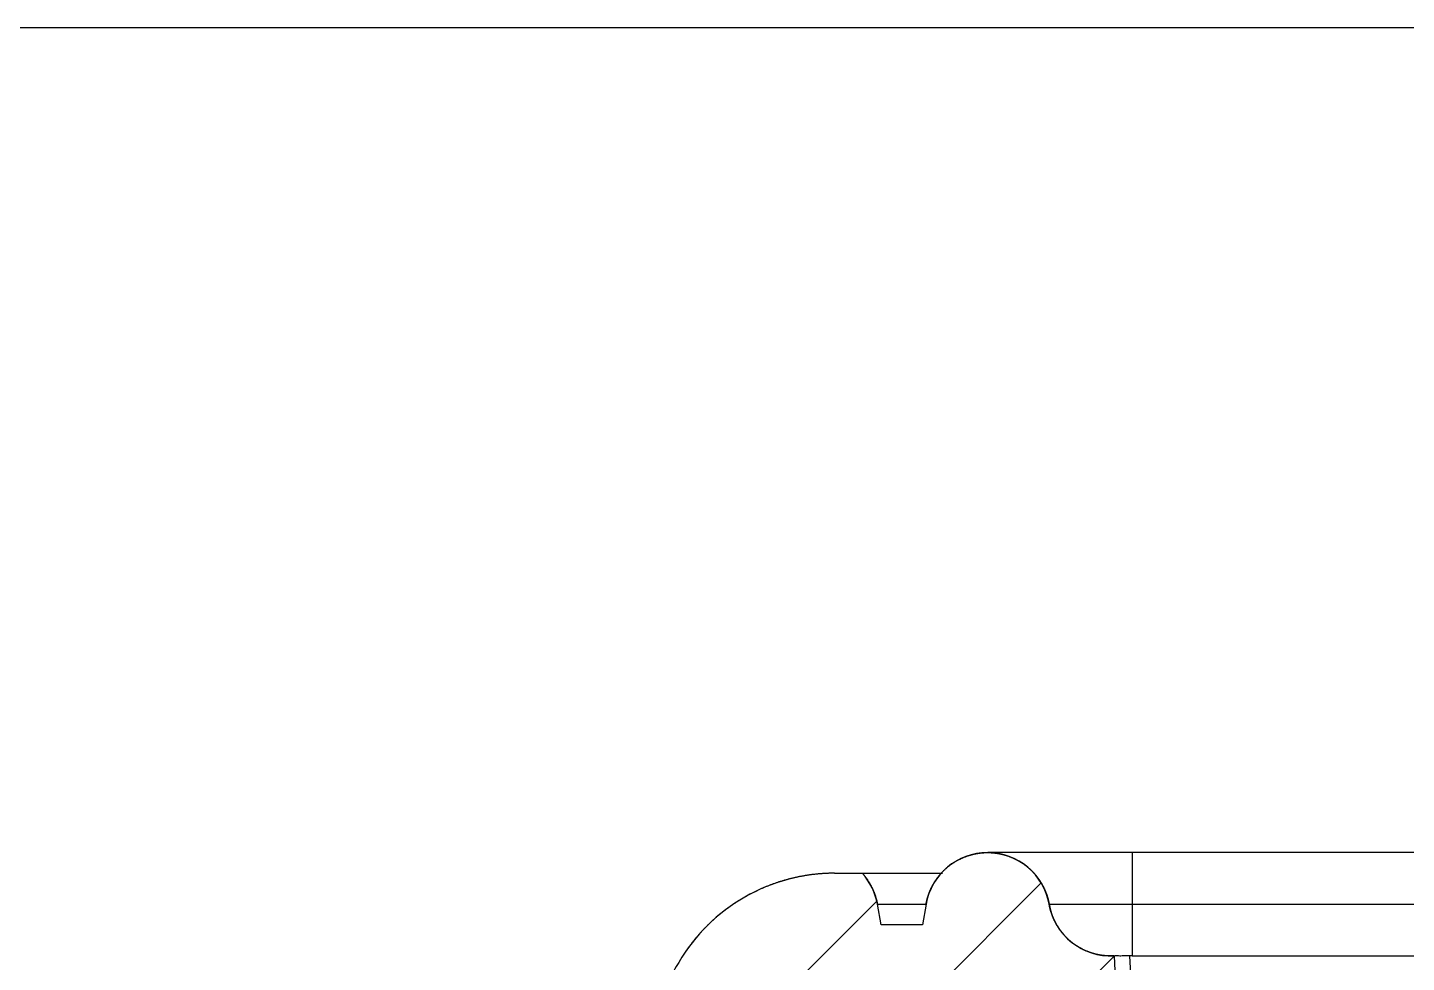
# Model space of a CAD drawing. Header units: millimetres. Extents: x 1786 to 4177, y -2705 to -1639.
# Drawn here: x 3956.99 to 3983.69, y -1656.95 to -1638.85 of the extents above; entities that cross this region are included whole.
import ezdxf

# ---------------------------------------------------------------- set-up
doc = ezdxf.new("R2010")
doc.units = ezdxf.units.MM

# ---------------------------------------------------------------- blocks, each defined once
blk = doc.blocks.new('*u4')
at = {"layer": 'Defpoints', "color": 2}
blk.add_lwpolyline([(-135.77, 94.941), (135.77, 94.941), (135.77, -94.941), (-135.77, -94.941)], close=True, dxfattribs=at)
blk = doc.blocks.new('u161')
at = {"linetype": 'Continuous'}
h = blk.add_hatch(dxfattribs=at)
h.set_pattern_fill('DEFAULT__7', color=2, scale=2, angle=45, style=0, pattern_type=0)
h.set_pattern_definition([(45, (-186.396, 288.1608), (-1.414214, 1.414214), [])])
edge = h.paths.add_edge_path()
edge.add_spline(control_points=[(45.454, 241.662), (47.52, 238.148), (49.029, 234.361), (49.947, 230.388)], knot_values=[0, 0, 0, 0, 1, 1, 1, 1], weights=[1, 0.992284, 0.992284, 1], degree=3, periodic=0)
edge.add_line((48.971, 230.388), (49.947, 230.388))
edge.add_spline(control_points=[(48.653, 231.638), (48.766, 231.223), (48.872, 230.807), (48.971, 230.388)], knot_values=[0, 0, 0, 0, 1, 1, 1, 1], weights=[1, 0.999909, 0.999909, 1], degree=3, periodic=0)
edge.add_line((47.679, 231.638), (48.653, 231.638))
edge.add_line((47.635, 230.388), (47.679, 231.638))
edge.add_line((46.655, 230.388), (47.635, 230.388))
edge.add_spline(control_points=[(42.54, 240.302), (44.392, 237.211), (45.773, 233.883), (46.655, 230.388)], knot_values=[0, 0, 0, 0, 1, 1, 1, 1], weights=[1, 0.992872, 0.992872, 1], degree=3, periodic=0)
edge.add_spline(control_points=[(42.54, 240.302), (42.355, 240.611), (42.042, 240.788), (41.682, 240.788)], knot_values=[0, 0, 0, 0, 1, 1, 1, 1], weights=[1, 0.913365, 0.913365, 1], degree=3, periodic=0)
edge.add_line((40.552, 240.788), (41.682, 240.788))
edge.add_spline(control_points=[(40.552, 240.788), (39.991, 240.788), (39.583, 240.402), (39.554, 239.841)], knot_values=[0, 0, 0, 0, 1, 1, 1, 1], weights=[1, 0.816916, 0.816916, 1], degree=3, periodic=0)
edge.add_line((39.554, 239.841), (39.487, 238.573))
edge.add_spline(control_points=[(39.188, 238.288), (39.356, 238.288), (39.478, 238.404), (39.487, 238.573)], knot_values=[0, 0, 0, 0, 1, 1, 1, 1], weights=[1, 0.816916, 0.816916, 1], degree=3, periodic=0)
edge.add_line((-15.243, 238.288), (39.188, 238.288))
edge.add_spline(control_points=[(-15.243, 238.288), (-15.411, 238.288), (-15.534, 238.404), (-15.543, 238.573)], knot_values=[0, 0, 0, 0, 1, 1, 1, 1], weights=[1, 0.816916, 0.816916, 1], degree=3, periodic=0)
edge.add_line((-15.609, 239.841), (-15.543, 238.573))
edge.add_spline(control_points=[(-16.608, 240.788), (-16.046, 240.788), (-15.638, 240.402), (-15.609, 239.841)], knot_values=[0, 0, 0, 0, 1, 1, 1, 1], weights=[1, 0.816916, 0.816916, 1], degree=3, periodic=0)
edge.add_line((-17.737, 240.788), (-16.608, 240.788))
edge.add_spline(control_points=[(-17.737, 240.788), (-18.097, 240.788), (-18.41, 240.611), (-18.595, 240.302)], knot_values=[0, 0, 0, 0, 1, 1, 1, 1], weights=[1, 0.913365, 0.913365, 1], degree=3, periodic=0)
edge.add_spline(control_points=[(-18.595, 240.302), (-20.447, 237.211), (-21.829, 233.883), (-22.71, 230.388)], knot_values=[0, 0, 0, 0, 1, 1, 1, 1], weights=[1, 0.992872, 0.992872, 1], degree=3, periodic=0)
edge.add_line((-23.691, 230.388), (-22.71, 230.388))
edge.add_line((-23.691, 230.388), (-23.734, 231.638))
edge.add_line((-23.734, 231.638), (-24.708, 231.638))
edge.add_spline(control_points=[(-24.708, 231.638), (-24.821, 231.223), (-24.927, 230.807), (-25.026, 230.388)], knot_values=[0, 0, 0, 0, 1, 1, 1, 1], weights=[1, 0.999909, 0.999909, 1], degree=3, periodic=0)
edge.add_line((-26.002, 230.388), (-25.026, 230.388))
edge.add_spline(control_points=[(-21.509, 241.662), (-23.575, 238.148), (-25.085, 234.361), (-26.002, 230.388)], knot_values=[0, 0, 0, 0, 1, 1, 1, 1], weights=[1, 0.992284, 0.992284, 1], degree=3, periodic=0)
edge.add_spline(control_points=[(-18.492, 243.388), (-19.762, 243.388), (-20.865, 242.757), (-21.509, 241.662)], knot_values=[0, 0, 0, 0, 1, 1, 1, 1], weights=[1, 0.912, 0.912, 1], degree=3, periodic=0)
edge.add_line((-18.492, 243.388), (-17.954, 243.388))
edge.add_spline(control_points=[(-17.954, 243.388), (-17.801, 243.219), (-17.7, 243.013), (-17.661, 242.788)], knot_values=[0, 0, 0, 0, 1, 1, 1, 1], weights=[1, 0.974125, 0.974125, 1], degree=3, periodic=0)
edge.add_line((-17.59, 242.388), (-17.661, 242.788))
edge.add_line((-16.79, 242.388), (-17.59, 242.388))
edge.add_line((-16.72, 242.788), (-16.79, 242.388))
edge.add_spline(control_points=[(-16.72, 242.788), (-16.412, 244.531), (-14.642, 244.531), (-14.336, 242.787)], knot_values=[0, 0, 0, 0, 1, 1, 1, 1], weights=[1, 0.448931, 0.448931, 1], degree=3, periodic=0)
edge.add_spline(control_points=[(-13.08, 241.788), (-13.722, 241.755), (-14.224, 242.155), (-14.336, 242.787)], knot_values=[0, 0, 0, 0, 1, 1, 1, 1], weights=[1, 0.832524, 0.832524, 1], degree=3, periodic=0)
edge.add_line((-13.08, 241.788), (-13.028, 240.788))
edge.add_line((-13.028, 240.788), (36.972, 240.788))
edge.add_line((37.025, 241.788), (36.972, 240.788))
edge.add_spline(control_points=[(37.025, 241.788), (37.666, 241.755), (38.169, 242.155), (38.28, 242.787)], knot_values=[0, 0, 0, 0, 1, 1, 1, 1], weights=[1, 0.832524, 0.832524, 1], degree=3, periodic=0)
edge.add_spline(control_points=[(40.664, 242.788), (40.357, 244.531), (38.587, 244.531), (38.28, 242.787)], knot_values=[0, 0, 0, 0, 1, 1, 1, 1], weights=[1, 0.448931, 0.448931, 1], degree=3, periodic=0)
edge.add_line((40.664, 242.788), (40.735, 242.388))
edge.add_line((41.535, 242.388), (40.735, 242.388))
edge.add_line((41.535, 242.388), (41.605, 242.788))
edge.add_spline(control_points=[(41.898, 243.388), (41.745, 243.219), (41.645, 243.013), (41.605, 242.788)], knot_values=[0, 0, 0, 0, 1, 1, 1, 1], weights=[1, 0.974125, 0.974125, 1], degree=3, periodic=0)
edge.add_line((41.898, 243.388), (42.437, 243.388))
edge.add_spline(control_points=[(45.454, 241.662), (44.81, 242.757), (43.707, 243.388), (42.437, 243.388)], knot_values=[0, 0, 0, 0, 1, 1, 1, 1], weights=[1, 0.912, 0.912, 1], degree=3, periodic=0)
at = {"color": 7, "linetype": 'Continuous'}
for p, q in [((-13.962, 243.788), (-15.514, 243.788)), ((39.459, 243.788), (-13.962, 243.788)), ((-12.728, 243.788), (-12.728, 241.787)), ((-18.492, 243.388), (-17.954, 243.388)), ((-18.492, 243.388), (-16.404, 243.388)), ((-17.59, 242.388), (-17.661, 242.788)), ((-17.661, 242.788), (-16.72, 242.788)), ((-17.59, 242.388), (-17.661, 242.788)), ((-16.72, 242.788), (-16.79, 242.388)), ((-16.72, 242.788), (-16.79, 242.388)), ((-14.336, 242.787), (-12.728, 242.787)), ((-12.728, 242.787), (36.673, 242.787)), ((-16.79, 242.388), (-17.59, 242.388)), ((-16.79, 242.388), (-17.59, 242.388)), ((-13.08, 241.788), (-13.028, 240.788)), ((-13.08, 241.788), (-13.028, 240.788)), ((-12.78, 241.788), (-12.728, 240.788)), ((-12.728, 241.788), (36.673, 241.788))]:
    blk.add_line(p, q, dxfattribs=at)
for centre, radius, start, end in [((-15.528, 242.578), 1.21, 9.9707, 170), ((-18.492, 239.888), 3.5, 90, 149.5458), ((-18.853, 242.578), 1.21, 10, 42.0309), ((-13.143, 242.997), 1.21, 189.9707, 273), ((-12.727, 234.599), 7.189, 90.0067, 90.4243)]:
    blk.add_arc(centre, radius, start, end, dxfattribs=at)
for points, start_tangent, end_tangent in [([(-16.72, 242.788), (-16.718, 242.797), (-16.716, 242.807), (-16.714, 242.816), (-16.713, 242.825), (-16.711, 242.835), (-16.708, 242.844), (-16.706, 242.853), (-16.704, 242.863), (-16.702, 242.872), (-16.699, 242.882), (-16.697, 242.892), (-16.694, 242.901), (-16.691, 242.911), (-16.688, 242.921), (-16.686, 242.931), (-16.682, 242.94), (-16.679, 242.95), (-16.676, 242.96), (-16.673, 242.97), (-16.669, 242.98), (-16.666, 242.99), (-16.662, 243), (-16.658, 243.01), (-16.654, 243.02), (-16.65, 243.03), (-16.646, 243.04), (-16.642, 243.051), (-16.638, 243.061), (-16.633, 243.071), (-16.629, 243.081), (-16.624, 243.091), (-16.619, 243.102), (-16.614, 243.112), (-16.609, 243.122), (-16.604, 243.132), (-16.598, 243.143), (-16.593, 243.153), (-16.587, 243.163), (-16.581, 243.174), (-16.575, 243.184), (-16.569, 243.194), (-16.563, 243.205), (-16.557, 243.215), (-16.551, 243.225), (-16.544, 243.235), (-16.537, 243.246), (-16.53, 243.256), (-16.523, 243.266), (-16.516, 243.276), (-16.509, 243.287), (-16.501, 243.297), (-16.494, 243.307), (-16.486, 243.317), (-16.478, 243.327), (-16.47, 243.337), (-16.462, 243.347), (-16.454, 243.357), (-16.445, 243.367), (-16.437, 243.377), (-16.428, 243.387), (-16.419, 243.397), (-16.41, 243.407), (-16.401, 243.416), (-16.391, 243.426), (-16.382, 243.436), (-16.372, 243.445), (-16.362, 243.455), (-16.352, 243.464), (-16.342, 243.473), (-16.332, 243.483), (-16.321, 243.492), (-16.311, 243.501), (-16.3, 243.51), (-16.289, 243.519), (-16.278, 243.528), (-16.267, 243.536), (-16.256, 243.545), (-16.244, 243.554), (-16.232, 243.562), (-16.221, 243.57), (-16.209, 243.579), (-16.197, 243.587), (-16.184, 243.595), (-16.172, 243.602), (-16.16, 243.61), (-16.147, 243.618), (-16.134, 243.625), (-16.121, 243.633), (-16.108, 243.64), (-16.095, 243.647), (-16.082, 243.654), (-16.069, 243.661), (-16.055, 243.667), (-16.042, 243.674), (-16.028, 243.68), (-16.014, 243.686), (-16, 243.692), (-15.986, 243.698), (-15.972, 243.704), (-15.957, 243.709), (-15.943, 243.715), (-15.928, 243.72), (-15.914, 243.725), (-15.899, 243.73), (-15.884, 243.735), (-15.869, 243.739), (-15.855, 243.743), (-15.839, 243.747), (-15.824, 243.751), (-15.809, 243.755), (-15.794, 243.759), (-15.779, 243.762), (-15.763, 243.765), (-15.748, 243.768), (-15.732, 243.771), (-15.717, 243.773), (-15.701, 243.776), (-15.685, 243.778), (-15.67, 243.78), (-15.654, 243.782), (-15.638, 243.783), (-15.622, 243.785), (-15.607, 243.786), (-15.591, 243.787), (-15.575, 243.787), (-15.559, 243.788), (-15.543, 243.788), (-15.527, 243.788), (-15.511, 243.788), (-15.496, 243.788), (-15.48, 243.787), (-15.464, 243.787), (-15.448, 243.786), (-15.432, 243.785), (-15.416, 243.783), (-15.401, 243.782), (-15.385, 243.78), (-15.369, 243.778), (-15.354, 243.776), (-15.338, 243.773), (-15.322, 243.771), (-15.307, 243.768), (-15.292, 243.765), (-15.276, 243.762), (-15.261, 243.759), (-15.246, 243.755), (-15.23, 243.751), (-15.215, 243.747), (-15.2, 243.743), (-15.185, 243.739), (-15.17, 243.734), (-15.156, 243.73), (-15.141, 243.725), (-15.126, 243.72), (-15.112, 243.715), (-15.097, 243.709), (-15.083, 243.704), (-15.069, 243.698), (-15.055, 243.692), (-15.041, 243.686), (-15.027, 243.68), (-15.013, 243.674), (-15, 243.667), (-14.986, 243.66), (-14.973, 243.654), (-14.959, 243.647), (-14.946, 243.64), (-14.933, 243.632), (-14.92, 243.625), (-14.908, 243.617), (-14.895, 243.61), (-14.883, 243.602), (-14.87, 243.594), (-14.858, 243.586), (-14.846, 243.578), (-14.834, 243.57), (-14.822, 243.562), (-14.811, 243.553), (-14.799, 243.545), (-14.788, 243.536), (-14.777, 243.527), (-14.766, 243.518), (-14.755, 243.509), (-14.744, 243.5), (-14.734, 243.491), (-14.723, 243.482), (-14.713, 243.473), (-14.703, 243.464), (-14.693, 243.454), (-14.683, 243.445), (-14.673, 243.435), (-14.664, 243.426), (-14.654, 243.416), (-14.645, 243.406), (-14.636, 243.396), (-14.627, 243.387), (-14.618, 243.377), (-14.61, 243.367), (-14.601, 243.357), (-14.593, 243.347), (-14.585, 243.337), (-14.577, 243.327), (-14.569, 243.317), (-14.561, 243.306), (-14.553, 243.296), (-14.546, 243.286), (-14.539, 243.276), (-14.532, 243.266), (-14.525, 243.255), (-14.518, 243.245), (-14.511, 243.235), (-14.504, 243.225), (-14.498, 243.214), (-14.492, 243.204), (-14.486, 243.194), (-14.48, 243.183), (-14.474, 243.173), (-14.468, 243.163), (-14.462, 243.152), (-14.457, 243.142), (-14.451, 243.132), (-14.446, 243.122), (-14.441, 243.111), (-14.436, 243.101), (-14.431, 243.091), (-14.427, 243.081), (-14.422, 243.07), (-14.417, 243.06), (-14.413, 243.05), (-14.409, 243.04), (-14.405, 243.03), (-14.401, 243.02), (-14.397, 243.01), (-14.393, 242.999), (-14.389, 242.989), (-14.386, 242.979), (-14.382, 242.97), (-14.379, 242.96), (-14.376, 242.95), (-14.373, 242.94), (-14.37, 242.93), (-14.367, 242.92), (-14.364, 242.91), (-14.361, 242.901), (-14.358, 242.891), (-14.356, 242.881), (-14.353, 242.872), (-14.351, 242.862), (-14.349, 242.853), (-14.347, 242.843), (-14.345, 242.834), (-14.343, 242.825), (-14.341, 242.815), (-14.339, 242.806), (-14.337, 242.797), (-14.336, 242.787)], (0.173648, 0.984808), (0.173144, -0.984897)), ([(-18.492, 243.388), (-18.519, 243.388), (-18.546, 243.388), (-18.574, 243.387), (-18.601, 243.387), (-18.628, 243.386), (-18.656, 243.384), (-18.683, 243.383), (-18.711, 243.381), (-18.738, 243.38), (-18.766, 243.378), (-18.794, 243.375), (-18.821, 243.373), (-18.849, 243.37), (-18.877, 243.367), (-18.904, 243.364), (-18.932, 243.361), (-18.96, 243.357), (-18.987, 243.353), (-19.015, 243.349), (-19.043, 243.345), (-19.071, 243.34), (-19.099, 243.335), (-19.126, 243.33), (-19.154, 243.325), (-19.182, 243.32), (-19.21, 243.314), (-19.237, 243.308), (-19.265, 243.302), (-19.293, 243.295), (-19.321, 243.289), (-19.348, 243.282), (-19.376, 243.275), (-19.404, 243.267), (-19.431, 243.26), (-19.459, 243.252), (-19.486, 243.244), (-19.514, 243.236), (-19.541, 243.227), (-19.569, 243.219), (-19.596, 243.21), (-19.623, 243.2), (-19.65, 243.191), (-19.678, 243.181), (-19.705, 243.171), (-19.732, 243.161), (-19.759, 243.151), (-19.786, 243.14), (-19.813, 243.13), (-19.839, 243.119), (-19.866, 243.107), (-19.893, 243.096), (-19.919, 243.084), (-19.946, 243.072), (-19.972, 243.06), (-19.998, 243.048), (-20.024, 243.035), (-20.05, 243.022), (-20.076, 243.009), (-20.102, 242.996), (-20.128, 242.982), (-20.154, 242.969), (-20.179, 242.955), (-20.205, 242.941), (-20.23, 242.926), (-20.255, 242.912), (-20.28, 242.897), (-20.305, 242.882), (-20.33, 242.867), (-20.355, 242.852), (-20.379, 242.836), (-20.403, 242.82), (-20.428, 242.804), (-20.452, 242.788), (-20.476, 242.772), (-20.5, 242.755), (-20.523, 242.738), (-20.547, 242.722), (-20.57, 242.704), (-20.594, 242.687), (-20.617, 242.67), (-20.64, 242.652), (-20.662, 242.634), (-20.685, 242.616), (-20.707, 242.598), (-20.73, 242.58), (-20.752, 242.561), (-20.774, 242.542), (-20.795, 242.523), (-20.817, 242.504), (-20.838, 242.485), (-20.86, 242.466), (-20.881, 242.446), (-20.902, 242.427), (-20.922, 242.407), (-20.943, 242.387), (-20.963, 242.367), (-20.983, 242.347), (-21.003, 242.326), (-21.023, 242.306), (-21.043, 242.285), (-21.062, 242.264), (-21.081, 242.243), (-21.1, 242.222), (-21.119, 242.201), (-21.137, 242.18), (-21.156, 242.158), (-21.174, 242.137), (-21.192, 242.115), (-21.21, 242.093), (-21.227, 242.072), (-21.245, 242.05), (-21.262, 242.028), (-21.279, 242.005), (-21.296, 241.983), (-21.312, 241.961), (-21.329, 241.938), (-21.345, 241.916), (-21.361, 241.893), (-21.377, 241.87), (-21.392, 241.847), (-21.408, 241.825), (-21.423, 241.802), (-21.438, 241.779), (-21.452, 241.755), (-21.467, 241.732), (-21.481, 241.709), (-21.495, 241.686), (-21.509, 241.662)], (-1, 0), (-0.506849, -0.862035)), ([(-17.954, 243.388), (-17.94, 243.373), (-17.926, 243.357), (-17.913, 243.341), (-17.9, 243.324), (-17.887, 243.307), (-17.874, 243.29), (-17.862, 243.273), (-17.85, 243.256), (-17.838, 243.238), (-17.827, 243.22), (-17.816, 243.202), (-17.805, 243.184), (-17.794, 243.165), (-17.784, 243.147), (-17.774, 243.128), (-17.765, 243.109), (-17.756, 243.09), (-17.747, 243.07), (-17.738, 243.051), (-17.73, 243.031), (-17.723, 243.011), (-17.715, 242.991), (-17.708, 242.971), (-17.701, 242.951), (-17.695, 242.931), (-17.689, 242.911), (-17.683, 242.891), (-17.678, 242.87), (-17.673, 242.85), (-17.669, 242.829), (-17.664, 242.809), (-17.661, 242.788)], (0.669532, -0.742783), (0.173648, -0.984808)), ([(-13.08, 241.788), (-13.093, 241.788), (-13.105, 241.787), (-13.118, 241.787), (-13.131, 241.787), (-13.143, 241.787), (-13.156, 241.787), (-13.169, 241.787), (-13.182, 241.787), (-13.195, 241.788), (-13.208, 241.788), (-13.221, 241.789), (-13.234, 241.79), (-13.247, 241.791), (-13.26, 241.792), (-13.273, 241.794), (-13.286, 241.795), (-13.299, 241.797), (-13.313, 241.799), (-13.326, 241.8), (-13.339, 241.803), (-13.352, 241.805), (-13.366, 241.807), (-13.379, 241.81), (-13.392, 241.813), (-13.405, 241.815), (-13.419, 241.818), (-13.432, 241.822), (-13.445, 241.825), (-13.459, 241.828), (-13.472, 241.832), (-13.485, 241.836), (-13.498, 241.84), (-13.512, 241.844), (-13.525, 241.848), (-13.538, 241.853), (-13.551, 241.857), (-13.564, 241.862), (-13.577, 241.867), (-13.59, 241.872), (-13.603, 241.877), (-13.616, 241.883), (-13.629, 241.888), (-13.642, 241.894), (-13.655, 241.9), (-13.668, 241.906), (-13.681, 241.912), (-13.693, 241.919), (-13.706, 241.925), (-13.718, 241.932), (-13.731, 241.939), (-13.743, 241.946), (-13.756, 241.953), (-13.768, 241.96), (-13.78, 241.968), (-13.792, 241.975), (-13.804, 241.983), (-13.816, 241.991), (-13.828, 241.999), (-13.84, 242.007), (-13.851, 242.015), (-13.863, 242.024), (-13.875, 242.032), (-13.886, 242.041), (-13.897, 242.05), (-13.908, 242.059), (-13.919, 242.068), (-13.93, 242.077), (-13.941, 242.087), (-13.952, 242.096), (-13.962, 242.106), (-13.973, 242.116), (-13.983, 242.125), (-13.994, 242.135), (-14.004, 242.146), (-14.014, 242.156), (-14.024, 242.166), (-14.033, 242.177), (-14.043, 242.187), (-14.052, 242.198), (-14.062, 242.208), (-14.071, 242.219), (-14.08, 242.23), (-14.089, 242.241), (-14.098, 242.252), (-14.106, 242.263), (-14.115, 242.275), (-14.123, 242.286), (-14.131, 242.298), (-14.139, 242.309), (-14.147, 242.321), (-14.155, 242.332), (-14.162, 242.344), (-14.17, 242.356), (-14.177, 242.368), (-14.184, 242.379), (-14.191, 242.391), (-14.198, 242.403), (-14.205, 242.415), (-14.211, 242.428), (-14.218, 242.44), (-14.224, 242.452), (-14.23, 242.464), (-14.236, 242.476), (-14.242, 242.489), (-14.248, 242.501), (-14.253, 242.513), (-14.258, 242.526), (-14.263, 242.538), (-14.268, 242.551), (-14.273, 242.563), (-14.278, 242.576), (-14.283, 242.588), (-14.287, 242.601), (-14.291, 242.613), (-14.295, 242.626), (-14.299, 242.638), (-14.303, 242.651), (-14.307, 242.663), (-14.31, 242.676), (-14.314, 242.688), (-14.317, 242.701), (-14.32, 242.713), (-14.323, 242.725), (-14.326, 242.738), (-14.328, 242.75), (-14.331, 242.763), (-14.333, 242.775), (-14.336, 242.787)], (-0.99863, -0.052336), (-0.173144, 0.984897)), ([(-21.509, 241.662), (-21.605, 241.499), (-21.7, 241.334), (-21.794, 241.17), (-21.888, 241.004), (-21.98, 240.839), (-22.072, 240.672), (-22.163, 240.506), (-22.254, 240.339), (-22.344, 240.171), (-22.433, 240.003), (-22.521, 239.834), (-22.608, 239.665), (-22.695, 239.496), (-22.78, 239.326), (-22.865, 239.155), (-22.949, 238.984), (-23.033, 238.813), (-23.115, 238.642), (-23.197, 238.469), (-23.278, 238.297), (-23.358, 238.124), (-23.438, 237.951), (-23.516, 237.777), (-23.594, 237.603), (-23.671, 237.428), (-23.747, 237.254), (-23.822, 237.078), (-23.896, 236.903), (-23.97, 236.727), (-24.043, 236.55), (-24.115, 236.374), (-24.186, 236.197), (-24.256, 236.019), (-24.325, 235.842), (-24.394, 235.664), (-24.461, 235.485), (-24.528, 235.307), (-24.594, 235.128), (-24.659, 234.949), (-24.723, 234.769), (-24.787, 234.589), (-24.849, 234.409), (-24.911, 234.229), (-24.971, 234.048), (-25.031, 233.867), (-25.09, 233.686), (-25.148, 233.505), (-25.206, 233.323), (-25.262, 233.141), (-25.318, 232.959), (-25.372, 232.776), (-25.426, 232.594), (-25.479, 232.411), (-25.531, 232.228), (-25.582, 232.045), (-25.632, 231.862), (-25.682, 231.678), (-25.73, 231.494), (-25.778, 231.31), (-25.824, 231.126), (-25.87, 230.942), (-25.915, 230.758), (-25.959, 230.573), (-26.002, 230.388)], (-0.506849, -0.862035), (-0.225, -0.974359)), ([(-12.896, 241.788), (-12.992, 241.787), (-13.057, 241.788), (-13.08, 241.788)], (-0.999449, -0.033182), (-0.052336, 0.99863)), ([(-12.78, 241.788), (-12.896, 241.788)], (-0.999974, -0.007225), (-0.999449, -0.033182))]:
    blk.add_spline(points, degree=3, dxfattribs=dict(at, start_tangent=start_tangent, end_tangent=end_tangent))
at = {"layer": 'Defpoints', "xscale": 1.368000000000393, "yscale": 1.367999999999938, "zscale": 1.368}
blk.add_blockref('*u4', (0, 129.88), dxfattribs=at)

msp = doc.modelspace()

# ---------------------------------------------------------------- block references
msp.add_blockref('u161', (3991.104, -1898.608))

doc.saveas('drawing.dxf')
